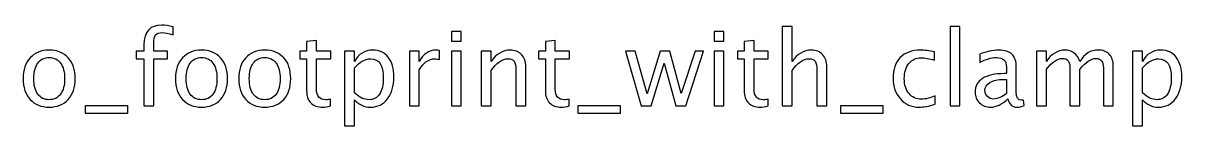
# Model space of a CAD drawing. Header units: centimetres. Extents: x -55 to 43, y -73 to 74.
# Drawn here: x 22.91 to 37.22, y -41.11 to -39.87 of the extents above; entities that cross this region are included whole.
import ezdxf

# ---------------------------------------------------------------- set-up
doc = ezdxf.new("R2010")
doc.units = ezdxf.units.CM
doc.header["$MEASUREMENT"] = 0
doc.layers.add('Layer 1', color=7, linetype='Continuous')

msp = doc.modelspace()

# ---------------------------------------------------------------- linework, layer by layer
at = {"layer": 'Layer 1'}
for points, knots in [([(24.3971, -40.86003), (24.3971, -40.86003), (24.3971, -40.27837), (24.3971, -40.27837), (24.3971, -40.27837), (24.3971, -40.27837), (24.30164, -40.27837), (24.30164, -40.27837), (24.30164, -40.27837), (24.30164, -40.27837), (24.30164, -40.18693), (24.30164, -40.18693), (24.30164, -40.18693), (24.30164, -40.18693), (24.3971, -40.18693), (24.3971, -40.18693), (24.3971, -40.18693), (24.3971, -40.18693), (24.3971, -40.10628), (24.3971, -40.10628), (24.3971, -40.10628), (24.3971, -39.94584), (24.47034, -39.86562), (24.61681, -39.86562), (24.61681, -39.86562), (24.65787, -39.86562), (24.70444, -39.87239), (24.75651, -39.88594), (24.75651, -39.88594), (24.75651, -39.88594), (24.75651, -39.98373), (24.75651, -39.98373), (24.75651, -39.98373), (24.70127, -39.96595), (24.65703, -39.95706), (24.6238, -39.95706), (24.6238, -39.95706), (24.58337, -39.95706), (24.55585, -39.96658), (24.54125, -39.98585), (24.54125, -39.98585), (24.52643, -40.00511), (24.51902, -40.04088), (24.51902, -40.09316), (24.51902, -40.09316), (24.51902, -40.09316), (24.51902, -40.18693), (24.51902, -40.18693), (24.51902, -40.18693), (24.51902, -40.18693), (24.68814, -40.18693), (24.68814, -40.18693), (24.68814, -40.18693), (24.68814, -40.18693), (24.68814, -40.27837), (24.68814, -40.27837), (24.68814, -40.27837), (24.68814, -40.27837), (24.51902, -40.27837), (24.51902, -40.27837), (24.51902, -40.27837), (24.51902, -40.27837), (24.51902, -40.86003), (24.51902, -40.86003), (24.51902, -40.86003), (24.51902, -40.86003), (24.3971, -40.86003), (24.3971, -40.86003)], [0, 0, 0, 0, 0.05555556, 0.05555556, 0.05555556, 0.05555556, 0.11111111, 0.11111111, 0.11111111, 0.11111111, 0.16666667, 0.16666667, 0.16666667, 0.16666667, 0.22222222, 0.22222222, 0.22222222, 0.22222222, 0.27777778, 0.27777778, 0.27777778, 0.27777778, 0.33333333, 0.33333333, 0.33333333, 0.33333333, 0.38888889, 0.38888889, 0.38888889, 0.38888889, 0.44444444, 0.44444444, 0.44444444, 0.44444444, 0.5, 0.5, 0.5, 0.5, 0.55555556, 0.55555556, 0.55555556, 0.55555556, 0.61111111, 0.61111111, 0.61111111, 0.61111111, 0.66666667, 0.66666667, 0.66666667, 0.66666667, 0.72222222, 0.72222222, 0.72222222, 0.72222222, 0.77777778, 0.77777778, 0.77777778, 0.77777778, 0.83333333, 0.83333333, 0.83333333, 0.83333333, 0.88888889, 0.88888889, 0.88888889, 0.88888889, 1, 1, 1, 1]), ([(32.28126, -40.86003), (32.28126, -40.86003), (32.28126, -39.88086), (32.28126, -39.88086), (32.28126, -39.88086), (32.28126, -39.88086), (32.40318, -39.88086), (32.40318, -39.88086), (32.40318, -39.88086), (32.40318, -39.88086), (32.40318, -40.31414), (32.40318, -40.31414), (32.40318, -40.31414), (32.46774, -40.21995), (32.5469, -40.17296), (32.64046, -40.17296), (32.64046, -40.17296), (32.6993, -40.17296), (32.74608, -40.19137), (32.78058, -40.22842), (32.78058, -40.22842), (32.81508, -40.26525), (32.83244, -40.31499), (32.83244, -40.37722), (32.83244, -40.37722), (32.83244, -40.37722), (32.83244, -40.86003), (32.83244, -40.86003), (32.83244, -40.86003), (32.83244, -40.86003), (32.71052, -40.86003), (32.71052, -40.86003), (32.71052, -40.86003), (32.71052, -40.86003), (32.71052, -40.41701), (32.71052, -40.41701), (32.71052, -40.41701), (32.71052, -40.36706), (32.70311, -40.3315), (32.68851, -40.31033), (32.68851, -40.31033), (32.67369, -40.28895), (32.64935, -40.27837), (32.61527, -40.27837), (32.61527, -40.27837), (32.54034, -40.27837), (32.46964, -40.32726), (32.40318, -40.42505), (32.40318, -40.42505), (32.40318, -40.42505), (32.40318, -40.86003), (32.40318, -40.86003), (32.40318, -40.86003), (32.40318, -40.86003), (32.28126, -40.86003), (32.28126, -40.86003)], [0, 0, 0, 0, 0.06666667, 0.06666667, 0.06666667, 0.06666667, 0.13333333, 0.13333333, 0.13333333, 0.13333333, 0.2, 0.2, 0.2, 0.2, 0.26666667, 0.26666667, 0.26666667, 0.26666667, 0.33333333, 0.33333333, 0.33333333, 0.33333333, 0.4, 0.4, 0.4, 0.4, 0.46666667, 0.46666667, 0.46666667, 0.46666667, 0.53333333, 0.53333333, 0.53333333, 0.53333333, 0.6, 0.6, 0.6, 0.6, 0.66666667, 0.66666667, 0.66666667, 0.66666667, 0.73333333, 0.73333333, 0.73333333, 0.73333333, 0.8, 0.8, 0.8, 0.8, 0.86666667, 0.86666667, 0.86666667, 0.86666667, 1, 1, 1, 1]), ([(34.35496, -40.86003), (34.35496, -40.86003), (34.35496, -39.88086), (34.35496, -39.88086), (34.35496, -39.88086), (34.35496, -39.88086), (34.47688, -39.88086), (34.47688, -39.88086), (34.47688, -39.88086), (34.47688, -39.88086), (34.47688, -40.86003), (34.47688, -40.86003), (34.47688, -40.86003), (34.47688, -40.86003), (34.35496, -40.86003), (34.35496, -40.86003)], [0, 0, 0, 0, 0.2, 0.2, 0.2, 0.2, 0.4, 0.4, 0.4, 0.4, 0.6, 0.6, 0.6, 0.6, 1, 1, 1, 1]), ([(26.70257, -40.85982), (26.66489, -40.87019), (26.63209, -40.87527), (26.60436, -40.87527), (26.60436, -40.87527), (26.54213, -40.87527), (26.49366, -40.85749), (26.45894, -40.82193), (26.45894, -40.82193), (26.42402, -40.78637), (26.40666, -40.73705), (26.40666, -40.67376), (26.40666, -40.67376), (26.40666, -40.67376), (26.40666, -40.27837), (26.40666, -40.27837), (26.40666, -40.27837), (26.40666, -40.27837), (26.32242, -40.27837), (26.32242, -40.27837), (26.32242, -40.27837), (26.32242, -40.27837), (26.32242, -40.18693), (26.32242, -40.18693), (26.32242, -40.18693), (26.32242, -40.18693), (26.40666, -40.18693), (26.40666, -40.18693), (26.40666, -40.18693), (26.40666, -40.18693), (26.40666, -40.06522), (26.40666, -40.06522), (26.40666, -40.06522), (26.40666, -40.06522), (26.52858, -40.05358), (26.52858, -40.05358), (26.52858, -40.05358), (26.52858, -40.05358), (26.52858, -40.18693), (26.52858, -40.18693), (26.52858, -40.18693), (26.52858, -40.18693), (26.70511, -40.18693), (26.70511, -40.18693), (26.70511, -40.18693), (26.70511, -40.18693), (26.70511, -40.27837), (26.70511, -40.27837), (26.70511, -40.27837), (26.70511, -40.27837), (26.52858, -40.27837), (26.52858, -40.27837), (26.52858, -40.27837), (26.52858, -40.27837), (26.52858, -40.65175), (26.52858, -40.65175), (26.52858, -40.65175), (26.52858, -40.7398), (26.56689, -40.78383), (26.6433, -40.78383), (26.6433, -40.78383), (26.6596, -40.78383), (26.67929, -40.78108), (26.70257, -40.77579), (26.70257, -40.77579), (26.70257, -40.77579), (26.70257, -40.85982), (26.70257, -40.85982)], [0, 0, 0, 0, 0.05555556, 0.05555556, 0.05555556, 0.05555556, 0.11111111, 0.11111111, 0.11111111, 0.11111111, 0.16666667, 0.16666667, 0.16666667, 0.16666667, 0.22222222, 0.22222222, 0.22222222, 0.22222222, 0.27777778, 0.27777778, 0.27777778, 0.27777778, 0.33333333, 0.33333333, 0.33333333, 0.33333333, 0.38888889, 0.38888889, 0.38888889, 0.38888889, 0.44444444, 0.44444444, 0.44444444, 0.44444444, 0.5, 0.5, 0.5, 0.5, 0.55555556, 0.55555556, 0.55555556, 0.55555556, 0.61111111, 0.61111111, 0.61111111, 0.61111111, 0.66666667, 0.66666667, 0.66666667, 0.66666667, 0.72222222, 0.72222222, 0.72222222, 0.72222222, 0.77777778, 0.77777778, 0.77777778, 0.77777778, 0.83333333, 0.83333333, 0.83333333, 0.83333333, 0.88888889, 0.88888889, 0.88888889, 0.88888889, 1, 1, 1, 1]), ([(28.19545, -40.06374), (28.19545, -40.06374), (28.19545, -39.94182), (28.19545, -39.94182), (28.19545, -39.94182), (28.19545, -39.94182), (28.31737, -39.94182), (28.31737, -39.94182), (28.31737, -39.94182), (28.31737, -39.94182), (28.31737, -40.06374), (28.31737, -40.06374), (28.31737, -40.06374), (28.31737, -40.06374), (28.19545, -40.06374), (28.19545, -40.06374)], [0, 0, 0, 0, 0.2, 0.2, 0.2, 0.2, 0.4, 0.4, 0.4, 0.4, 0.6, 0.6, 0.6, 0.6, 1, 1, 1, 1]), ([(29.65172, -40.85982), (29.61404, -40.87019), (29.58124, -40.87527), (29.55351, -40.87527), (29.55351, -40.87527), (29.49128, -40.87527), (29.44281, -40.85749), (29.40809, -40.82193), (29.40809, -40.82193), (29.37317, -40.78637), (29.35581, -40.73705), (29.35581, -40.67376), (29.35581, -40.67376), (29.35581, -40.67376), (29.35581, -40.27837), (29.35581, -40.27837), (29.35581, -40.27837), (29.35581, -40.27837), (29.27157, -40.27837), (29.27157, -40.27837), (29.27157, -40.27837), (29.27157, -40.27837), (29.27157, -40.18693), (29.27157, -40.18693), (29.27157, -40.18693), (29.27157, -40.18693), (29.35581, -40.18693), (29.35581, -40.18693), (29.35581, -40.18693), (29.35581, -40.18693), (29.35581, -40.06522), (29.35581, -40.06522), (29.35581, -40.06522), (29.35581, -40.06522), (29.47773, -40.05358), (29.47773, -40.05358), (29.47773, -40.05358), (29.47773, -40.05358), (29.47773, -40.18693), (29.47773, -40.18693), (29.47773, -40.18693), (29.47773, -40.18693), (29.65426, -40.18693), (29.65426, -40.18693), (29.65426, -40.18693), (29.65426, -40.18693), (29.65426, -40.27837), (29.65426, -40.27837), (29.65426, -40.27837), (29.65426, -40.27837), (29.47773, -40.27837), (29.47773, -40.27837), (29.47773, -40.27837), (29.47773, -40.27837), (29.47773, -40.65175), (29.47773, -40.65175), (29.47773, -40.65175), (29.47773, -40.7398), (29.51604, -40.78383), (29.59245, -40.78383), (29.59245, -40.78383), (29.60875, -40.78383), (29.62844, -40.78108), (29.65172, -40.77579), (29.65172, -40.77579), (29.65172, -40.77579), (29.65172, -40.85982), (29.65172, -40.85982)], [0, 0, 0, 0, 0.05555556, 0.05555556, 0.05555556, 0.05555556, 0.11111111, 0.11111111, 0.11111111, 0.11111111, 0.16666667, 0.16666667, 0.16666667, 0.16666667, 0.22222222, 0.22222222, 0.22222222, 0.22222222, 0.27777778, 0.27777778, 0.27777778, 0.27777778, 0.33333333, 0.33333333, 0.33333333, 0.33333333, 0.38888889, 0.38888889, 0.38888889, 0.38888889, 0.44444444, 0.44444444, 0.44444444, 0.44444444, 0.5, 0.5, 0.5, 0.5, 0.55555556, 0.55555556, 0.55555556, 0.55555556, 0.61111111, 0.61111111, 0.61111111, 0.61111111, 0.66666667, 0.66666667, 0.66666667, 0.66666667, 0.72222222, 0.72222222, 0.72222222, 0.72222222, 0.77777778, 0.77777778, 0.77777778, 0.77777778, 0.83333333, 0.83333333, 0.83333333, 0.83333333, 0.88888889, 0.88888889, 0.88888889, 0.88888889, 1, 1, 1, 1]), ([(31.43925, -40.06374), (31.43925, -40.06374), (31.43925, -39.94182), (31.43925, -39.94182), (31.43925, -39.94182), (31.43925, -39.94182), (31.56117, -39.94182), (31.56117, -39.94182), (31.56117, -39.94182), (31.56117, -39.94182), (31.56117, -40.06374), (31.56117, -40.06374), (31.56117, -40.06374), (31.56117, -40.06374), (31.43925, -40.06374), (31.43925, -40.06374)], [0, 0, 0, 0, 0.2, 0.2, 0.2, 0.2, 0.4, 0.4, 0.4, 0.4, 0.6, 0.6, 0.6, 0.6, 1, 1, 1, 1]), ([(32.10727, -40.85982), (32.06959, -40.87019), (32.03679, -40.87527), (32.00906, -40.87527), (32.00906, -40.87527), (31.94683, -40.87527), (31.89836, -40.85749), (31.86364, -40.82193), (31.86364, -40.82193), (31.82872, -40.78637), (31.81136, -40.73705), (31.81136, -40.67376), (31.81136, -40.67376), (31.81136, -40.67376), (31.81136, -40.27837), (31.81136, -40.27837), (31.81136, -40.27837), (31.81136, -40.27837), (31.72712, -40.27837), (31.72712, -40.27837), (31.72712, -40.27837), (31.72712, -40.27837), (31.72712, -40.18693), (31.72712, -40.18693), (31.72712, -40.18693), (31.72712, -40.18693), (31.81136, -40.18693), (31.81136, -40.18693), (31.81136, -40.18693), (31.81136, -40.18693), (31.81136, -40.06522), (31.81136, -40.06522), (31.81136, -40.06522), (31.81136, -40.06522), (31.93328, -40.05358), (31.93328, -40.05358), (31.93328, -40.05358), (31.93328, -40.05358), (31.93328, -40.18693), (31.93328, -40.18693), (31.93328, -40.18693), (31.93328, -40.18693), (32.10981, -40.18693), (32.10981, -40.18693), (32.10981, -40.18693), (32.10981, -40.18693), (32.10981, -40.27837), (32.10981, -40.27837), (32.10981, -40.27837), (32.10981, -40.27837), (31.93328, -40.27837), (31.93328, -40.27837), (31.93328, -40.27837), (31.93328, -40.27837), (31.93328, -40.65175), (31.93328, -40.65175), (31.93328, -40.65175), (31.93328, -40.7398), (31.97159, -40.78383), (32.048, -40.78383), (32.048, -40.78383), (32.0643, -40.78383), (32.08399, -40.78108), (32.10727, -40.77579), (32.10727, -40.77579), (32.10727, -40.77579), (32.10727, -40.85982), (32.10727, -40.85982)], [0, 0, 0, 0, 0.05555556, 0.05555556, 0.05555556, 0.05555556, 0.11111111, 0.11111111, 0.11111111, 0.11111111, 0.16666667, 0.16666667, 0.16666667, 0.16666667, 0.22222222, 0.22222222, 0.22222222, 0.22222222, 0.27777778, 0.27777778, 0.27777778, 0.27777778, 0.33333333, 0.33333333, 0.33333333, 0.33333333, 0.38888889, 0.38888889, 0.38888889, 0.38888889, 0.44444444, 0.44444444, 0.44444444, 0.44444444, 0.5, 0.5, 0.5, 0.5, 0.55555556, 0.55555556, 0.55555556, 0.55555556, 0.61111111, 0.61111111, 0.61111111, 0.61111111, 0.66666667, 0.66666667, 0.66666667, 0.66666667, 0.72222222, 0.72222222, 0.72222222, 0.72222222, 0.77777778, 0.77777778, 0.77777778, 0.77777778, 0.83333333, 0.83333333, 0.83333333, 0.83333333, 0.88888889, 0.88888889, 0.88888889, 0.88888889, 1, 1, 1, 1]), ([(23.22701, -40.87527), (23.12816, -40.87527), (23.04985, -40.84373), (22.99227, -40.78065), (22.99227, -40.78065), (22.93449, -40.71758), (22.9057, -40.63185), (22.9057, -40.52369), (22.9057, -40.52369), (22.9057, -40.41574), (22.93449, -40.33023), (22.99227, -40.26736), (22.99227, -40.26736), (23.04985, -40.2045), (23.12816, -40.17296), (23.22701, -40.17296), (23.22701, -40.17296), (23.32586, -40.17296), (23.40418, -40.2045), (23.46175, -40.26736), (23.46175, -40.26736), (23.51953, -40.33023), (23.54832, -40.41574), (23.54832, -40.52369), (23.54832, -40.52369), (23.54832, -40.63185), (23.51953, -40.71758), (23.46175, -40.78065), (23.46175, -40.78065), (23.40418, -40.84373), (23.32586, -40.87527), (23.22701, -40.87527)], [0, 0, 0, 0, 0.11111111, 0.11111111, 0.11111111, 0.11111111, 0.22222222, 0.22222222, 0.22222222, 0.22222222, 0.33333333, 0.33333333, 0.33333333, 0.33333333, 0.44444444, 0.44444444, 0.44444444, 0.44444444, 0.55555556, 0.55555556, 0.55555556, 0.55555556, 0.66666667, 0.66666667, 0.66666667, 0.66666667, 0.77777778, 0.77777778, 0.77777778, 0.77777778, 1, 1, 1, 1]), ([(25.10915, -40.87527), (25.0103, -40.87527), (24.93199, -40.84373), (24.87441, -40.78065), (24.87441, -40.78065), (24.81663, -40.71758), (24.78784, -40.63185), (24.78784, -40.52369), (24.78784, -40.52369), (24.78784, -40.41574), (24.81663, -40.33023), (24.87441, -40.26736), (24.87441, -40.26736), (24.93199, -40.2045), (25.0103, -40.17296), (25.10915, -40.17296), (25.10915, -40.17296), (25.208, -40.17296), (25.28632, -40.2045), (25.34389, -40.26736), (25.34389, -40.26736), (25.40167, -40.33023), (25.43046, -40.41574), (25.43046, -40.52369), (25.43046, -40.52369), (25.43046, -40.63185), (25.40167, -40.71758), (25.34389, -40.78065), (25.34389, -40.78065), (25.28632, -40.84373), (25.208, -40.87527), (25.10915, -40.87527)], [0, 0, 0, 0, 0.11111111, 0.11111111, 0.11111111, 0.11111111, 0.22222222, 0.22222222, 0.22222222, 0.22222222, 0.33333333, 0.33333333, 0.33333333, 0.33333333, 0.44444444, 0.44444444, 0.44444444, 0.44444444, 0.55555556, 0.55555556, 0.55555556, 0.55555556, 0.66666667, 0.66666667, 0.66666667, 0.66666667, 0.77777778, 0.77777778, 0.77777778, 0.77777778, 1, 1, 1, 1]), ([(25.88935, -40.87527), (25.7905, -40.87527), (25.71219, -40.84373), (25.65461, -40.78065), (25.65461, -40.78065), (25.59683, -40.71758), (25.56804, -40.63185), (25.56804, -40.52369), (25.56804, -40.52369), (25.56804, -40.41574), (25.59683, -40.33023), (25.65461, -40.26736), (25.65461, -40.26736), (25.71219, -40.2045), (25.7905, -40.17296), (25.88935, -40.17296), (25.88935, -40.17296), (25.9882, -40.17296), (26.06652, -40.2045), (26.12409, -40.26736), (26.12409, -40.26736), (26.18187, -40.33023), (26.21066, -40.41574), (26.21066, -40.52369), (26.21066, -40.52369), (26.21066, -40.63185), (26.18187, -40.71758), (26.12409, -40.78065), (26.12409, -40.78065), (26.06652, -40.84373), (25.9882, -40.87527), (25.88935, -40.87527)], [0, 0, 0, 0, 0.11111111, 0.11111111, 0.11111111, 0.11111111, 0.22222222, 0.22222222, 0.22222222, 0.22222222, 0.33333333, 0.33333333, 0.33333333, 0.33333333, 0.44444444, 0.44444444, 0.44444444, 0.44444444, 0.55555556, 0.55555556, 0.55555556, 0.55555556, 0.66666667, 0.66666667, 0.66666667, 0.66666667, 0.77777778, 0.77777778, 0.77777778, 0.77777778, 1, 1, 1, 1]), ([(26.87656, -41.10514), (26.87656, -41.10514), (26.87656, -40.18693), (26.87656, -40.18693), (26.87656, -40.18693), (26.87656, -40.18693), (26.99848, -40.18693), (26.99848, -40.18693), (26.99848, -40.18693), (26.99848, -40.18693), (26.99848, -40.31414), (26.99848, -40.31414), (26.99848, -40.31414), (27.04843, -40.21995), (27.12358, -40.17296), (27.22369, -40.17296), (27.22369, -40.17296), (27.30476, -40.17296), (27.36847, -40.20238), (27.41504, -40.26144), (27.41504, -40.26144), (27.46161, -40.32049), (27.48489, -40.40114), (27.48489, -40.50337), (27.48489, -40.50337), (27.48489, -40.61471), (27.45843, -40.70467), (27.40573, -40.77282), (27.40573, -40.77282), (27.35302, -40.84119), (27.2836, -40.87527), (27.19766, -40.87527), (27.19766, -40.87527), (27.11786, -40.87527), (27.0514, -40.84479), (26.99848, -40.78362), (26.99848, -40.78362), (26.99848, -40.78362), (26.99848, -41.10514), (26.99848, -41.10514), (26.99848, -41.10514), (26.99848, -41.10514), (26.87656, -41.10514), (26.87656, -41.10514)], [0, 0, 0, 0, 0.08333333, 0.08333333, 0.08333333, 0.08333333, 0.16666667, 0.16666667, 0.16666667, 0.16666667, 0.25, 0.25, 0.25, 0.25, 0.33333333, 0.33333333, 0.33333333, 0.33333333, 0.41666667, 0.41666667, 0.41666667, 0.41666667, 0.5, 0.5, 0.5, 0.5, 0.58333333, 0.58333333, 0.58333333, 0.58333333, 0.66666667, 0.66666667, 0.66666667, 0.66666667, 0.75, 0.75, 0.75, 0.75, 0.83333333, 0.83333333, 0.83333333, 0.83333333, 1, 1, 1, 1]), ([(27.67581, -40.86003), (27.67581, -40.86003), (27.67581, -40.18693), (27.67581, -40.18693), (27.67581, -40.18693), (27.67581, -40.18693), (27.79773, -40.18693), (27.79773, -40.18693), (27.79773, -40.18693), (27.79773, -40.18693), (27.79773, -40.31414), (27.79773, -40.31414), (27.79773, -40.31414), (27.8462, -40.21995), (27.91648, -40.17296), (28.00876, -40.17296), (28.00876, -40.17296), (28.02125, -40.17296), (28.03437, -40.17402), (28.04792, -40.17613), (28.04792, -40.17613), (28.04792, -40.17613), (28.04792, -40.29022), (28.04792, -40.29022), (28.04792, -40.29022), (28.02675, -40.28324), (28.00813, -40.27964), (27.99204, -40.27964), (27.99204, -40.27964), (27.91457, -40.27964), (27.8498, -40.32536), (27.79773, -40.41701), (27.79773, -40.41701), (27.79773, -40.41701), (27.79773, -40.86003), (27.79773, -40.86003), (27.79773, -40.86003), (27.79773, -40.86003), (27.67581, -40.86003), (27.67581, -40.86003)], [0, 0, 0, 0, 0.09090909, 0.09090909, 0.09090909, 0.09090909, 0.18181818, 0.18181818, 0.18181818, 0.18181818, 0.27272727, 0.27272727, 0.27272727, 0.27272727, 0.36363636, 0.36363636, 0.36363636, 0.36363636, 0.45454545, 0.45454545, 0.45454545, 0.45454545, 0.54545455, 0.54545455, 0.54545455, 0.54545455, 0.63636364, 0.63636364, 0.63636364, 0.63636364, 0.72727273, 0.72727273, 0.72727273, 0.72727273, 0.81818182, 0.81818182, 0.81818182, 0.81818182, 1, 1, 1, 1]), ([(28.19545, -40.86003), (28.19545, -40.86003), (28.19545, -40.18693), (28.19545, -40.18693), (28.19545, -40.18693), (28.19545, -40.18693), (28.31737, -40.18693), (28.31737, -40.18693), (28.31737, -40.18693), (28.31737, -40.18693), (28.31737, -40.86003), (28.31737, -40.86003), (28.31737, -40.86003), (28.31737, -40.86003), (28.19545, -40.86003), (28.19545, -40.86003)], [0, 0, 0, 0, 0.2, 0.2, 0.2, 0.2, 0.4, 0.4, 0.4, 0.4, 0.6, 0.6, 0.6, 0.6, 1, 1, 1, 1]), ([(28.56248, -40.86003), (28.56248, -40.86003), (28.56248, -40.18693), (28.56248, -40.18693), (28.56248, -40.18693), (28.56248, -40.18693), (28.6844, -40.18693), (28.6844, -40.18693), (28.6844, -40.18693), (28.6844, -40.18693), (28.6844, -40.31414), (28.6844, -40.31414), (28.6844, -40.31414), (28.74896, -40.21995), (28.82812, -40.17296), (28.92168, -40.17296), (28.92168, -40.17296), (28.98052, -40.17296), (29.0273, -40.19137), (29.0618, -40.22842), (29.0618, -40.22842), (29.0963, -40.26525), (29.11366, -40.31499), (29.11366, -40.37722), (29.11366, -40.37722), (29.11366, -40.37722), (29.11366, -40.86003), (29.11366, -40.86003), (29.11366, -40.86003), (29.11366, -40.86003), (28.99174, -40.86003), (28.99174, -40.86003), (28.99174, -40.86003), (28.99174, -40.86003), (28.99174, -40.41701), (28.99174, -40.41701), (28.99174, -40.41701), (28.99174, -40.36706), (28.98433, -40.3315), (28.96973, -40.31033), (28.96973, -40.31033), (28.95491, -40.28895), (28.93057, -40.27837), (28.89649, -40.27837), (28.89649, -40.27837), (28.82156, -40.27837), (28.75086, -40.32726), (28.6844, -40.42505), (28.6844, -40.42505), (28.6844, -40.42505), (28.6844, -40.86003), (28.6844, -40.86003), (28.6844, -40.86003), (28.6844, -40.86003), (28.56248, -40.86003), (28.56248, -40.86003)], [0, 0, 0, 0, 0.06666667, 0.06666667, 0.06666667, 0.06666667, 0.13333333, 0.13333333, 0.13333333, 0.13333333, 0.2, 0.2, 0.2, 0.2, 0.26666667, 0.26666667, 0.26666667, 0.26666667, 0.33333333, 0.33333333, 0.33333333, 0.33333333, 0.4, 0.4, 0.4, 0.4, 0.46666667, 0.46666667, 0.46666667, 0.46666667, 0.53333333, 0.53333333, 0.53333333, 0.53333333, 0.6, 0.6, 0.6, 0.6, 0.66666667, 0.66666667, 0.66666667, 0.66666667, 0.73333333, 0.73333333, 0.73333333, 0.73333333, 0.8, 0.8, 0.8, 0.8, 0.86666667, 0.86666667, 0.86666667, 0.86666667, 1, 1, 1, 1]), ([(30.53945, -40.86003), (30.53945, -40.86003), (30.34641, -40.18693), (30.34641, -40.18693), (30.34641, -40.18693), (30.34641, -40.18693), (30.46537, -40.18693), (30.46537, -40.18693), (30.46537, -40.18693), (30.46537, -40.18693), (30.61332, -40.70953), (30.61332, -40.70953), (30.61332, -40.70953), (30.61332, -40.70953), (30.77292, -40.18693), (30.77292, -40.18693), (30.77292, -40.18693), (30.77292, -40.18693), (30.89484, -40.18693), (30.89484, -40.18693), (30.89484, -40.18693), (30.89484, -40.18693), (31.03517, -40.70869), (31.03517, -40.70869), (31.03517, -40.70869), (31.03517, -40.70869), (31.20493, -40.18693), (31.20493, -40.18693), (31.20493, -40.18693), (31.20493, -40.18693), (31.30907, -40.18693), (31.30907, -40.18693), (31.30907, -40.18693), (31.30907, -40.18693), (31.08936, -40.86003), (31.08936, -40.86003), (31.08936, -40.86003), (31.08936, -40.86003), (30.96744, -40.86003), (30.96744, -40.86003), (30.96744, -40.86003), (30.96744, -40.86003), (30.82308, -40.3351), (30.82308, -40.3351), (30.82308, -40.3351), (30.82308, -40.3351), (30.66137, -40.86003), (30.66137, -40.86003), (30.66137, -40.86003), (30.66137, -40.86003), (30.53945, -40.86003), (30.53945, -40.86003)], [0, 0, 0, 0, 0.07142857, 0.07142857, 0.07142857, 0.07142857, 0.14285714, 0.14285714, 0.14285714, 0.14285714, 0.21428571, 0.21428571, 0.21428571, 0.21428571, 0.28571429, 0.28571429, 0.28571429, 0.28571429, 0.35714286, 0.35714286, 0.35714286, 0.35714286, 0.42857143, 0.42857143, 0.42857143, 0.42857143, 0.5, 0.5, 0.5, 0.5, 0.57142857, 0.57142857, 0.57142857, 0.57142857, 0.64285714, 0.64285714, 0.64285714, 0.64285714, 0.71428571, 0.71428571, 0.71428571, 0.71428571, 0.78571429, 0.78571429, 0.78571429, 0.78571429, 0.85714286, 0.85714286, 0.85714286, 0.85714286, 1, 1, 1, 1]), ([(31.43925, -40.86003), (31.43925, -40.86003), (31.43925, -40.18693), (31.43925, -40.18693), (31.43925, -40.18693), (31.43925, -40.18693), (31.56117, -40.18693), (31.56117, -40.18693), (31.56117, -40.18693), (31.56117, -40.18693), (31.56117, -40.86003), (31.56117, -40.86003), (31.56117, -40.86003), (31.56117, -40.86003), (31.43925, -40.86003), (31.43925, -40.86003)], [0, 0, 0, 0, 0.2, 0.2, 0.2, 0.2, 0.4, 0.4, 0.4, 0.4, 0.6, 0.6, 0.6, 0.6, 1, 1, 1, 1]), ([(34.17187, -40.83971), (34.09292, -40.86342), (34.02476, -40.87527), (33.9674, -40.87527), (33.9674, -40.87527), (33.87638, -40.87527), (33.80103, -40.84161), (33.74113, -40.77452), (33.74113, -40.77452), (33.68123, -40.70721), (33.65117, -40.62233), (33.65117, -40.52009), (33.65117, -40.52009), (33.65117, -40.41087), (33.6808, -40.32557), (33.74007, -40.26461), (33.74007, -40.26461), (33.79934, -40.20344), (33.8821, -40.17296), (33.98836, -40.17296), (33.98836, -40.17296), (34.04064, -40.17296), (34.09948, -40.18016), (34.16425, -40.19455), (34.16425, -40.19455), (34.16425, -40.19455), (34.16425, -40.29742), (34.16425, -40.29742), (34.16425, -40.29742), (34.09546, -40.2771), (34.03937, -40.26694), (33.99619, -40.26694), (33.99619, -40.26694), (33.93353, -40.26694), (33.88337, -40.29043), (33.8459, -40.33721), (33.8459, -40.33721), (33.80844, -40.38399), (33.7896, -40.44643), (33.7896, -40.52433), (33.7896, -40.52433), (33.7896, -40.59989), (33.80907, -40.66085), (33.84781, -40.70763), (33.84781, -40.70763), (33.88654, -40.7542), (33.93713, -40.77748), (34, -40.77748), (34, -40.77748), (34.05567, -40.77748), (34.11282, -40.76309), (34.17187, -40.7343), (34.17187, -40.7343), (34.17187, -40.7343), (34.17187, -40.83971), (34.17187, -40.83971)], [0, 0, 0, 0, 0.06666667, 0.06666667, 0.06666667, 0.06666667, 0.13333333, 0.13333333, 0.13333333, 0.13333333, 0.2, 0.2, 0.2, 0.2, 0.26666667, 0.26666667, 0.26666667, 0.26666667, 0.33333333, 0.33333333, 0.33333333, 0.33333333, 0.4, 0.4, 0.4, 0.4, 0.46666667, 0.46666667, 0.46666667, 0.46666667, 0.53333333, 0.53333333, 0.53333333, 0.53333333, 0.6, 0.6, 0.6, 0.6, 0.66666667, 0.66666667, 0.66666667, 0.66666667, 0.73333333, 0.73333333, 0.73333333, 0.73333333, 0.8, 0.8, 0.8, 0.8, 0.86666667, 0.86666667, 0.86666667, 0.86666667, 1, 1, 1, 1]), ([(35.06891, -40.7743), (34.99568, -40.84161), (34.92519, -40.87527), (34.85746, -40.87527), (34.85746, -40.87527), (34.80179, -40.87527), (34.75543, -40.85791), (34.71882, -40.82299), (34.71882, -40.82299), (34.68199, -40.78806), (34.66357, -40.74404), (34.66357, -40.69091), (34.66357, -40.69091), (34.66357, -40.61746), (34.69447, -40.56094), (34.75628, -40.52157), (34.75628, -40.52157), (34.81809, -40.4822), (34.90678, -40.46252), (35.02235, -40.46252), (35.02235, -40.46252), (35.02235, -40.46252), (35.05092, -40.46252), (35.05092, -40.46252), (35.05092, -40.46252), (35.05092, -40.46252), (35.05092, -40.38145), (35.05092, -40.38145), (35.05092, -40.38145), (35.05092, -40.30335), (35.01028, -40.2644), (34.92879, -40.2644), (34.92879, -40.2644), (34.86571, -40.2644), (34.79671, -40.2843), (34.72199, -40.32409), (34.72199, -40.32409), (34.72199, -40.32409), (34.72199, -40.22376), (34.72199, -40.22376), (34.72199, -40.22376), (34.80412, -40.18989), (34.88159, -40.17296), (34.95419, -40.17296), (34.95419, -40.17296), (35.02891, -40.17296), (35.08415, -40.18989), (35.1195, -40.22397), (35.1195, -40.22397), (35.15506, -40.25805), (35.17284, -40.31054), (35.17284, -40.38145), (35.17284, -40.38145), (35.17284, -40.38145), (35.17284, -40.68562), (35.17284, -40.68562), (35.17284, -40.68562), (35.17284, -40.75525), (35.19422, -40.79018), (35.23719, -40.79018), (35.23719, -40.79018), (35.24248, -40.79018), (35.25031, -40.78933), (35.26068, -40.78764), (35.26068, -40.78764), (35.26068, -40.78764), (35.26936, -40.85537), (35.26936, -40.85537), (35.26936, -40.85537), (35.24163, -40.86871), (35.21115, -40.87527), (35.17771, -40.87527), (35.17771, -40.87527), (35.12077, -40.87527), (35.08458, -40.84161), (35.06891, -40.7743)], [0, 0, 0, 0, 0.05, 0.05, 0.05, 0.05, 0.1, 0.1, 0.1, 0.1, 0.15, 0.15, 0.15, 0.15, 0.2, 0.2, 0.2, 0.2, 0.25, 0.25, 0.25, 0.25, 0.3, 0.3, 0.3, 0.3, 0.35, 0.35, 0.35, 0.35, 0.4, 0.4, 0.4, 0.4, 0.45, 0.45, 0.45, 0.45, 0.5, 0.5, 0.5, 0.5, 0.55, 0.55, 0.55, 0.55, 0.6, 0.6, 0.6, 0.6, 0.65, 0.65, 0.65, 0.65, 0.7, 0.7, 0.7, 0.7, 0.75, 0.75, 0.75, 0.75, 0.8, 0.8, 0.8, 0.8, 0.85, 0.85, 0.85, 0.85, 0.9, 0.9, 0.9, 0.9, 1, 1, 1, 1]), ([(35.42324, -40.86003), (35.42324, -40.86003), (35.42324, -40.18693), (35.42324, -40.18693), (35.42324, -40.18693), (35.42324, -40.18693), (35.54516, -40.18693), (35.54516, -40.18693), (35.54516, -40.18693), (35.54516, -40.18693), (35.54516, -40.31414), (35.54516, -40.31414), (35.54516, -40.31414), (35.60464, -40.21995), (35.68084, -40.17296), (35.77418, -40.17296), (35.77418, -40.17296), (35.86414, -40.17296), (35.92531, -40.21995), (35.95791, -40.31414), (35.95791, -40.31414), (36.0157, -40.2191), (36.09105, -40.17169), (36.18355, -40.17169), (36.18355, -40.17169), (36.2426, -40.17169), (36.28853, -40.18905), (36.32134, -40.22397), (36.32134, -40.22397), (36.35415, -40.2589), (36.37066, -40.30779), (36.37066, -40.37066), (36.37066, -40.37066), (36.37066, -40.37066), (36.37066, -40.86003), (36.37066, -40.86003), (36.37066, -40.86003), (36.37066, -40.86003), (36.24874, -40.86003), (36.24874, -40.86003), (36.24874, -40.86003), (36.24874, -40.86003), (36.24874, -40.39076), (36.24874, -40.39076), (36.24874, -40.39076), (36.24874, -40.31414), (36.21826, -40.27583), (36.1573, -40.27583), (36.1573, -40.27583), (36.09401, -40.27583), (36.02755, -40.32049), (35.95791, -40.41003), (35.95791, -40.41003), (35.95791, -40.41003), (35.95791, -40.86003), (35.95791, -40.86003), (35.95791, -40.86003), (35.95791, -40.86003), (35.83599, -40.86003), (35.83599, -40.86003), (35.83599, -40.86003), (35.83599, -40.86003), (35.83599, -40.39034), (35.83599, -40.39034), (35.83599, -40.39034), (35.83599, -40.31308), (35.80509, -40.27456), (35.74307, -40.27456), (35.74307, -40.27456), (35.68147, -40.27456), (35.61543, -40.31943), (35.54516, -40.40939), (35.54516, -40.40939), (35.54516, -40.40939), (35.54516, -40.86003), (35.54516, -40.86003), (35.54516, -40.86003), (35.54516, -40.86003), (35.42324, -40.86003), (35.42324, -40.86003)], [0, 0, 0, 0, 0.04761905, 0.04761905, 0.04761905, 0.04761905, 0.0952381, 0.0952381, 0.0952381, 0.0952381, 0.14285714, 0.14285714, 0.14285714, 0.14285714, 0.19047619, 0.19047619, 0.19047619, 0.19047619, 0.23809524, 0.23809524, 0.23809524, 0.23809524, 0.28571429, 0.28571429, 0.28571429, 0.28571429, 0.33333333, 0.33333333, 0.33333333, 0.33333333, 0.38095238, 0.38095238, 0.38095238, 0.38095238, 0.42857143, 0.42857143, 0.42857143, 0.42857143, 0.47619048, 0.47619048, 0.47619048, 0.47619048, 0.52380952, 0.52380952, 0.52380952, 0.52380952, 0.57142857, 0.57142857, 0.57142857, 0.57142857, 0.61904762, 0.61904762, 0.61904762, 0.61904762, 0.66666667, 0.66666667, 0.66666667, 0.66666667, 0.71428571, 0.71428571, 0.71428571, 0.71428571, 0.76190476, 0.76190476, 0.76190476, 0.76190476, 0.80952381, 0.80952381, 0.80952381, 0.80952381, 0.85714286, 0.85714286, 0.85714286, 0.85714286, 0.9047619, 0.9047619, 0.9047619, 0.9047619, 1, 1, 1, 1]), ([(36.609, -41.10514), (36.609, -41.10514), (36.609, -40.18693), (36.609, -40.18693), (36.609, -40.18693), (36.609, -40.18693), (36.73092, -40.18693), (36.73092, -40.18693), (36.73092, -40.18693), (36.73092, -40.18693), (36.73092, -40.31414), (36.73092, -40.31414), (36.73092, -40.31414), (36.78087, -40.21995), (36.85602, -40.17296), (36.95613, -40.17296), (36.95613, -40.17296), (37.0372, -40.17296), (37.10091, -40.20238), (37.14748, -40.26144), (37.14748, -40.26144), (37.19405, -40.32049), (37.21733, -40.40114), (37.21733, -40.50337), (37.21733, -40.50337), (37.21733, -40.61471), (37.19087, -40.70467), (37.13817, -40.77282), (37.13817, -40.77282), (37.08546, -40.84119), (37.01604, -40.87527), (36.9301, -40.87527), (36.9301, -40.87527), (36.8503, -40.87527), (36.78384, -40.84479), (36.73092, -40.78362), (36.73092, -40.78362), (36.73092, -40.78362), (36.73092, -41.10514), (36.73092, -41.10514), (36.73092, -41.10514), (36.73092, -41.10514), (36.609, -41.10514), (36.609, -41.10514)], [0, 0, 0, 0, 0.08333333, 0.08333333, 0.08333333, 0.08333333, 0.16666667, 0.16666667, 0.16666667, 0.16666667, 0.25, 0.25, 0.25, 0.25, 0.33333333, 0.33333333, 0.33333333, 0.33333333, 0.41666667, 0.41666667, 0.41666667, 0.41666667, 0.5, 0.5, 0.5, 0.5, 0.58333333, 0.58333333, 0.58333333, 0.58333333, 0.66666667, 0.66666667, 0.66666667, 0.66666667, 0.75, 0.75, 0.75, 0.75, 0.83333333, 0.83333333, 0.83333333, 0.83333333, 1, 1, 1, 1]), ([(23.2268, -40.78383), (23.28712, -40.78383), (23.33411, -40.76118), (23.36756, -40.71567), (23.36756, -40.71567), (23.40079, -40.67038), (23.41751, -40.60624), (23.41751, -40.52369), (23.41751, -40.52369), (23.41751, -40.44135), (23.40079, -40.37743), (23.36756, -40.33213), (23.36756, -40.33213), (23.33411, -40.28705), (23.28712, -40.2644), (23.2268, -40.2644), (23.2268, -40.2644), (23.16626, -40.2644), (23.11927, -40.28705), (23.08625, -40.33213), (23.08625, -40.33213), (23.05302, -40.37743), (23.03651, -40.44135), (23.03651, -40.52369), (23.03651, -40.52369), (23.03651, -40.60624), (23.05302, -40.67038), (23.08625, -40.71567), (23.08625, -40.71567), (23.11927, -40.76118), (23.16626, -40.78383), (23.2268, -40.78383)], [0, 0, 0, 0, 0.11111111, 0.11111111, 0.11111111, 0.11111111, 0.22222222, 0.22222222, 0.22222222, 0.22222222, 0.33333333, 0.33333333, 0.33333333, 0.33333333, 0.44444444, 0.44444444, 0.44444444, 0.44444444, 0.55555556, 0.55555556, 0.55555556, 0.55555556, 0.66666667, 0.66666667, 0.66666667, 0.66666667, 0.77777778, 0.77777778, 0.77777778, 0.77777778, 1, 1, 1, 1]), ([(25.10894, -40.78383), (25.16926, -40.78383), (25.21625, -40.76118), (25.2497, -40.71567), (25.2497, -40.71567), (25.28293, -40.67038), (25.29965, -40.60624), (25.29965, -40.52369), (25.29965, -40.52369), (25.29965, -40.44135), (25.28293, -40.37743), (25.2497, -40.33213), (25.2497, -40.33213), (25.21625, -40.28705), (25.16926, -40.2644), (25.10894, -40.2644), (25.10894, -40.2644), (25.0484, -40.2644), (25.00141, -40.28705), (24.96839, -40.33213), (24.96839, -40.33213), (24.93516, -40.37743), (24.91865, -40.44135), (24.91865, -40.52369), (24.91865, -40.52369), (24.91865, -40.60624), (24.93516, -40.67038), (24.96839, -40.71567), (24.96839, -40.71567), (25.00141, -40.76118), (25.0484, -40.78383), (25.10894, -40.78383)], [0, 0, 0, 0, 0.11111111, 0.11111111, 0.11111111, 0.11111111, 0.22222222, 0.22222222, 0.22222222, 0.22222222, 0.33333333, 0.33333333, 0.33333333, 0.33333333, 0.44444444, 0.44444444, 0.44444444, 0.44444444, 0.55555556, 0.55555556, 0.55555556, 0.55555556, 0.66666667, 0.66666667, 0.66666667, 0.66666667, 0.77777778, 0.77777778, 0.77777778, 0.77777778, 1, 1, 1, 1]), ([(25.88914, -40.78383), (25.94946, -40.78383), (25.99645, -40.76118), (26.0299, -40.71567), (26.0299, -40.71567), (26.06313, -40.67038), (26.07985, -40.60624), (26.07985, -40.52369), (26.07985, -40.52369), (26.07985, -40.44135), (26.06313, -40.37743), (26.0299, -40.33213), (26.0299, -40.33213), (25.99645, -40.28705), (25.94946, -40.2644), (25.88914, -40.2644), (25.88914, -40.2644), (25.8286, -40.2644), (25.78161, -40.28705), (25.74859, -40.33213), (25.74859, -40.33213), (25.71536, -40.37743), (25.69885, -40.44135), (25.69885, -40.52369), (25.69885, -40.52369), (25.69885, -40.60624), (25.71536, -40.67038), (25.74859, -40.71567), (25.74859, -40.71567), (25.78161, -40.76118), (25.8286, -40.78383), (25.88914, -40.78383)], [0, 0, 0, 0, 0.11111111, 0.11111111, 0.11111111, 0.11111111, 0.22222222, 0.22222222, 0.22222222, 0.22222222, 0.33333333, 0.33333333, 0.33333333, 0.33333333, 0.44444444, 0.44444444, 0.44444444, 0.44444444, 0.55555556, 0.55555556, 0.55555556, 0.55555556, 0.66666667, 0.66666667, 0.66666667, 0.66666667, 0.77777778, 0.77777778, 0.77777778, 0.77777778, 1, 1, 1, 1]), ([(26.99848, -40.69959), (27.06135, -40.75568), (27.12125, -40.78383), (27.17819, -40.78383), (27.17819, -40.78383), (27.23428, -40.78383), (27.27767, -40.76033), (27.30815, -40.71356), (27.30815, -40.71356), (27.33884, -40.66678), (27.35408, -40.60095), (27.35408, -40.51586), (27.35408, -40.51586), (27.35408, -40.35838), (27.30201, -40.27964), (27.19787, -40.27964), (27.19787, -40.27964), (27.12971, -40.27964), (27.06325, -40.31647), (26.99848, -40.39034), (26.99848, -40.39034), (26.99848, -40.39034), (26.99848, -40.69959), (26.99848, -40.69959)], [0, 0, 0, 0, 0.14285714, 0.14285714, 0.14285714, 0.14285714, 0.28571429, 0.28571429, 0.28571429, 0.28571429, 0.42857143, 0.42857143, 0.42857143, 0.42857143, 0.57142857, 0.57142857, 0.57142857, 0.57142857, 0.71428571, 0.71428571, 0.71428571, 0.71428571, 1, 1, 1, 1]), ([(36.73092, -40.69959), (36.79379, -40.75568), (36.85369, -40.78383), (36.91063, -40.78383), (36.91063, -40.78383), (36.96672, -40.78383), (37.01011, -40.76033), (37.04059, -40.71356), (37.04059, -40.71356), (37.07128, -40.66678), (37.08652, -40.60095), (37.08652, -40.51586), (37.08652, -40.51586), (37.08652, -40.35838), (37.03445, -40.27964), (36.93031, -40.27964), (36.93031, -40.27964), (36.86215, -40.27964), (36.79569, -40.31647), (36.73092, -40.39034), (36.73092, -40.39034), (36.73092, -40.39034), (36.73092, -40.69959), (36.73092, -40.69959)], [0, 0, 0, 0, 0.14285714, 0.14285714, 0.14285714, 0.14285714, 0.28571429, 0.28571429, 0.28571429, 0.28571429, 0.42857143, 0.42857143, 0.42857143, 0.42857143, 0.57142857, 0.57142857, 0.57142857, 0.57142857, 0.71428571, 0.71428571, 0.71428571, 0.71428571, 1, 1, 1, 1]), ([(35.05092, -40.70784), (35.05092, -40.70784), (35.05092, -40.53491), (35.05092, -40.53491), (35.05092, -40.53491), (35.05092, -40.53491), (35.01176, -40.53364), (35.01176, -40.53364), (35.01176, -40.53364), (34.94403, -40.53364), (34.88942, -40.54613), (34.84772, -40.5711), (34.84772, -40.5711), (34.80623, -40.59629), (34.78549, -40.62952), (34.78549, -40.67101), (34.78549, -40.67101), (34.78549, -40.70001), (34.79586, -40.72456), (34.81639, -40.74467), (34.81639, -40.74467), (34.83714, -40.76478), (34.86233, -40.77494), (34.89217, -40.77494), (34.89217, -40.77494), (34.94297, -40.77494), (34.99589, -40.7525), (35.05092, -40.70784)], [0, 0, 0, 0, 0.125, 0.125, 0.125, 0.125, 0.25, 0.25, 0.25, 0.25, 0.375, 0.375, 0.375, 0.375, 0.5, 0.5, 0.5, 0.5, 0.625, 0.625, 0.625, 0.625, 0.75, 0.75, 0.75, 0.75, 1, 1, 1, 1]), ([(23.67066, -40.95147), (23.67066, -40.95147), (23.67066, -40.86003), (23.67066, -40.86003), (23.67066, -40.86003), (23.67066, -40.86003), (24.19898, -40.86003), (24.19898, -40.86003), (24.19898, -40.86003), (24.19898, -40.86003), (24.19898, -40.95147), (24.19898, -40.95147), (24.19898, -40.95147), (24.19898, -40.95147), (23.67066, -40.95147), (23.67066, -40.95147)], [0, 0, 0, 0, 0.2, 0.2, 0.2, 0.2, 0.4, 0.4, 0.4, 0.4, 0.6, 0.6, 0.6, 0.6, 1, 1, 1, 1]), ([(29.75713, -40.95147), (29.75713, -40.95147), (29.75713, -40.86003), (29.75713, -40.86003), (29.75713, -40.86003), (29.75713, -40.86003), (30.28545, -40.86003), (30.28545, -40.86003), (30.28545, -40.86003), (30.28545, -40.86003), (30.28545, -40.95147), (30.28545, -40.95147), (30.28545, -40.95147), (30.28545, -40.95147), (29.75713, -40.95147), (29.75713, -40.95147)], [0, 0, 0, 0, 0.2, 0.2, 0.2, 0.2, 0.4, 0.4, 0.4, 0.4, 0.6, 0.6, 0.6, 0.6, 1, 1, 1, 1]), ([(33.00093, -40.95147), (33.00093, -40.95147), (33.00093, -40.86003), (33.00093, -40.86003), (33.00093, -40.86003), (33.00093, -40.86003), (33.52925, -40.86003), (33.52925, -40.86003), (33.52925, -40.86003), (33.52925, -40.86003), (33.52925, -40.95147), (33.52925, -40.95147), (33.52925, -40.95147), (33.52925, -40.95147), (33.00093, -40.95147), (33.00093, -40.95147)], [0, 0, 0, 0, 0.2, 0.2, 0.2, 0.2, 0.4, 0.4, 0.4, 0.4, 0.6, 0.6, 0.6, 0.6, 1, 1, 1, 1])]:
    msp.add_open_spline(points, degree=3, knots=knots, dxfattribs=at)

doc.saveas('drawing.dxf')
